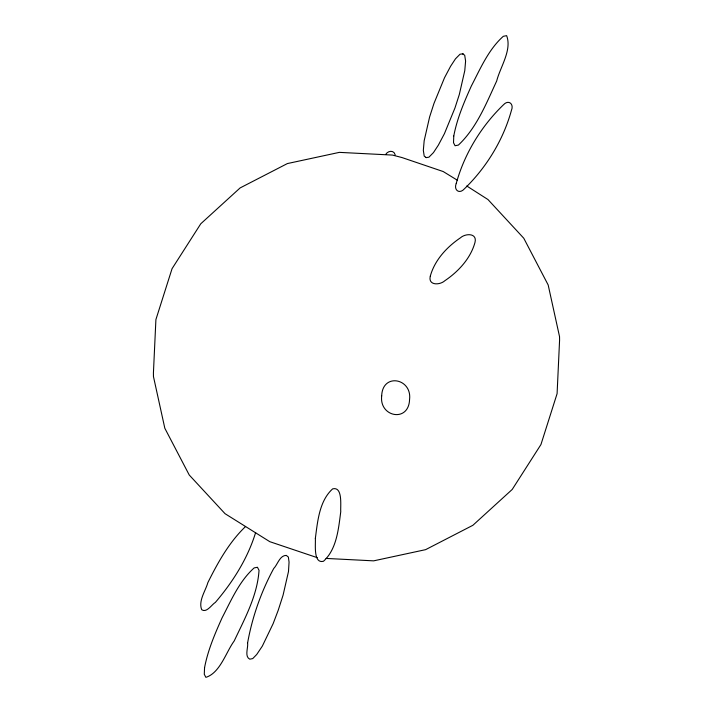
<?xml version="1.0" encoding="UTF-8"?>
<svg xmlns="http://www.w3.org/2000/svg" width="713" height="713" viewBox="0 0 713 713"><rect width="100%" height="100%" fill="white"/><g stroke="black" fill="none" stroke-linecap="round" stroke-linejoin="round"><path stroke-width="1.07" d="M255.637 532.495C247.759 558.386 232.857 581.96 215.353 602.423C211.841 604.383 206.681 613.251 201.708 609.713C198.161 600.89 205.558 590.908 207.857 582.628C217.893 562.468 229.176 542.183 245.584 526.488M385.644 154.516C387.845 150.639 393.95 149.766 395.189 154.846M462.701 53.814L460.01 54.233L455.473 58.822L450.598 66.264L444.511 77.762L433.985 103.403L429.627 116.914L424.164 140.773L423.335 150.372L424.226 156.156L426.231 157.609L428.923 157.19L433.459 152.6L438.343 145.158L444.431 133.661L454.947 108.02L459.315 94.508L464.778 70.649L465.598 61.051L464.707 55.266L462.701 53.814L463.316 54.135M326.037 558.422L373.639 560.855L425.616 549.652L472.888 525.294L512.219 489.448L540.944 444.547L557.094 393.647L559.58 340.226L559.536 336.634L548.181 284.986L523.77 238.231L487.959 199.533L466.774 185.995M317.258 557.655L269.808 541.684L225.041 513.69L189.23 474.992L164.819 428.237L153.464 376.589L153.42 372.997L155.906 319.576L172.056 268.676L200.781 223.775L240.112 187.929L287.384 163.571L339.361 152.368L392.506 155.086L402.016 157.564L443.192 171.539L457.345 180.211M425.616 157.288L426.231 157.609M315.342 538.484C315.832 543.52 312.98 563.956 323.461 561.283C336.866 549.179 338.523 528.529 340.761 511.667C340.27 506.631 343.131 486.195 332.65 488.868C319.246 500.963 317.579 521.613 315.342 538.484M381.687 395.911C379.093 417.158 408.861 422.845 409.565 399.467C412.159 378.229 382.391 372.534 381.687 395.911M204.56 667.689L204.283 674.293L205.879 677.35C220.192 672.894 226.03 652.047 234.194 640.969C244.791 618.536 257.411 595.515 259.033 570.32L257.446 567.263L254.167 567.904C239.256 581.22 231.199 600.319 222.126 617.734C214.898 633.839 207.848 650.256 204.56 667.689M453.771 136.014L453.513 142.743L455.063 145.737L458.397 145.078C476.73 127.823 486.257 103.412 496.694 80.988C500.143 67.12 512.184 50.115 506.631 35.65L503.298 36.31C488.423 49.589 480.393 68.635 471.346 85.997C464.11 102.119 457.051 118.563 453.771 136.014M456.258 183.41C453.495 189.916 459.27 194.649 464.413 188.82C486.418 167.564 503.307 139.908 511.426 110.39C514.189 103.884 508.414 99.152 503.271 104.98C481.257 126.237 464.368 153.901 456.258 183.41M247.589 643.037C248.4 647.413 244.247 656.486 249.8 659.186L252.741 658.58L256.725 654.481L262.331 646.121L273.141 623.643L278.204 610.31L283.079 595.15L288.489 571.541L289.059 562.129L288.364 557.049L286.278 555.391C279.674 555.347 277.535 564.749 273.747 568.457C261.163 591.701 252.242 617.012 247.589 643.037M430.304 276.109C427.845 285.681 439.868 285.307 444.876 280.708C458.406 271.546 470.571 258.48 474.992 242.429C477.452 232.857 465.429 233.231 460.42 237.83C446.891 246.992 434.725 260.058 430.304 276.109"/></g></svg>
